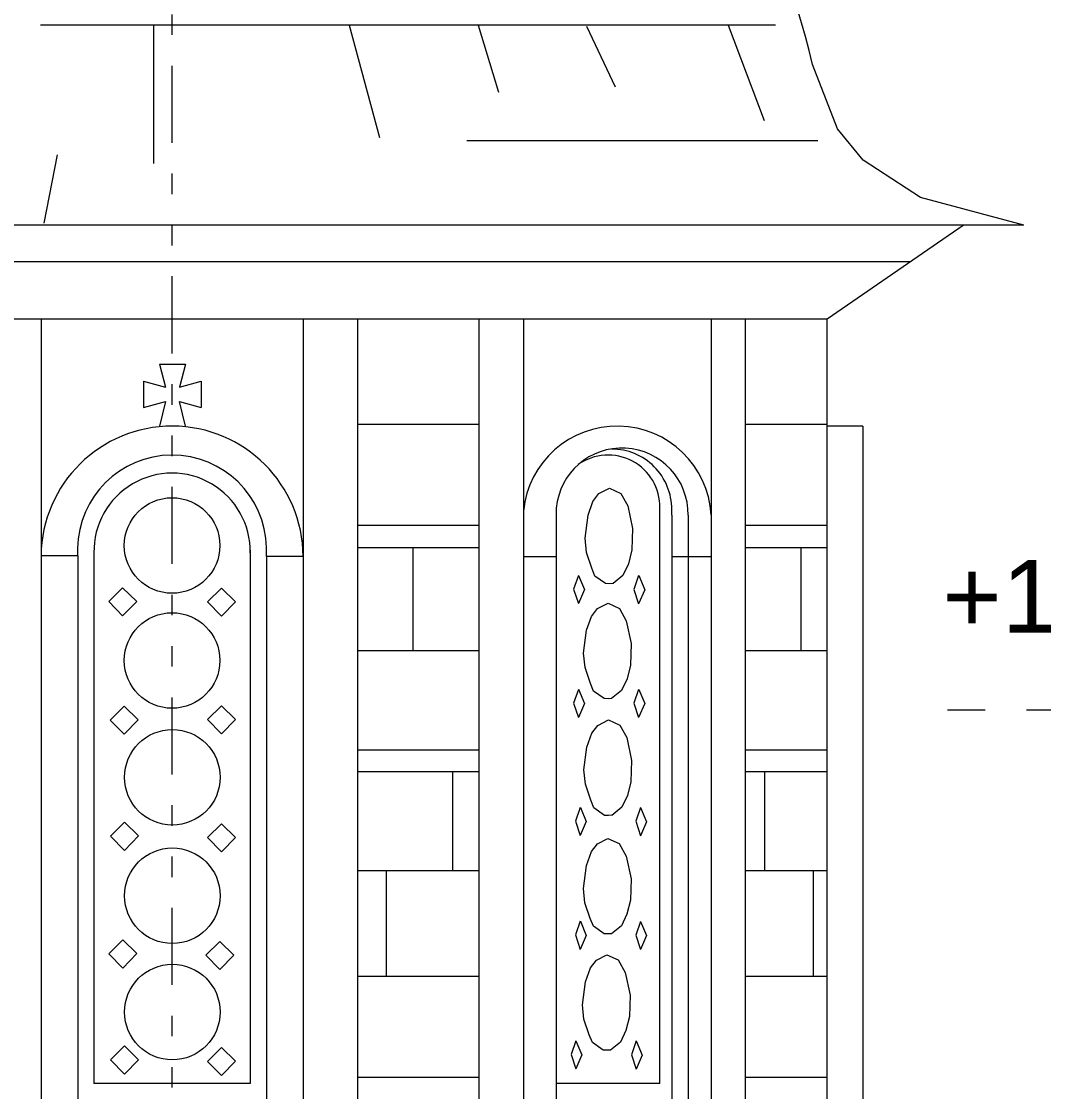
# Model space of a CAD drawing. Header units: millimetres. Extents: x -490789 to -449459, y 209001 to 327650.
# Drawn here: x -467401 to -463890, y 260072 to 263748 of the extents above; entities that cross this region are included whole.
import ezdxf

# ---------------------------------------------------------------- set-up
doc = ezdxf.new("R2010")
doc.units = ezdxf.units.MM
doc.header["$MEASUREMENT"] = 0
doc.linetypes.add('2-Штрих-Штриховая', pattern=[723.19442, 264.583325, -105.833328, 70.555556, -105.833328, 70.555556, -105.833328])
doc.linetypes.add('Штриховая', pattern=[282.222223, 141.111112, -141.111112])
for name, color, linetype, lineweight in [('0_Ном._пера__12_Ном._пера__12_Ном._пера__12', 12, 'Continuous', 18), ('0_Ном._пера__7_Ном._пера__1_Ном._пера__1', 1, 'Continuous', 18), ('0_Ном._пера__7_Ном._пера__5_Ном._пера__5', 5, 'Continuous', 18), ('0_Ном._пера__7_Ном._пера__7_Ном._пера__1', 1, 'Continuous', 18), ('0_Ном._пера__7_Ном._пера__7_Ном._пера__7', 7, 'Continuous', 18), ('0_Ном._пера__7_Ном._пера__8_Ном._пера__8', 8, 'Continuous', 18), ('0_Ном_пера__14_Ном_пера__14_Ном_пера__14_Ном_пера__14_Ном_пера__14_Ном_пера__14_Ном_пера__14_Ном_пера__14_Ном_пера__14_Ном_пера__14_Ном_пера__14_Ном_пера__14_Ном_пера__14_Ном_пера__14_Ном_пера__14_Ном_пера__14_Ном_пера__14_Ном._пера__14_Ном_пера__14_Ном_2_Ном._пера__8', 8, 'Continuous', 18), ('0_Ном_пера__15_Ном_пера__15_Ном_пера__15_Ном_пера__15_Ном_пера__15_Ном_пера__15_Ном_пера__15_Ном_пера__15_Ном_пера__15_Ном_пера__15_Ном_пера__15_Ном_пера__15_Ном_пера__15_Ном_пера__15_Ном_пера__15_Ном._пера__15_Ном_пера__15_Ном._пера__15_Ном_пера__15_Но_1_Ном._пера__8', 8, 'Continuous', 18), ('0_Ном_пера__1_Ном_пера__1_Ном_пера__1_Ном._пера__1_Ном_пера__1_Ном_пера__1_Ном_пера__1_Ном_пера__1_Ном_пера__1_Ном_пера__1_Ном_пера__1_Ном_пера__1_Ном_пера__1_Ном_пера__1_Ном_пера__1_Ном_пера__1_Ном_пера__1_Ном_пера__1_Ном_пера__1_Ном_пера__1_Ном_пера___D_Ном._пера__1', 1, 'Continuous', 18), ('0_Ном_пера__1_Ном_пера__1_Ном_пера__1_Ном_пера__1_Ном_пера__1_Ном_пера__1_Ном_пера__1_Ном_пера__1_Ном_пера__1_Ном_пера__1_Ном._пера__1_Ном_пера__1_Ном_пера__1_Ном_пера__1_Ном_пера__1_Ном_пера__1_Ном_пера__1_Ном_пера__1_Ном_пера__1_Ном_пера__1_Ном_пера___D_Ном._пера__1', 1, 'Continuous', 18), ('0_Ном_пера__5_Ном_пера__5_Ном_пера__5_Ном_пера__5_Ном_пера__5_Ном_пера__5_Ном_пера__5_Ном_пера__5_Ном_пера__5_Ном_пера__5_Ном_пера__5_Ном_пера__5_Ном_пера__5_Ном_пера__5_Ном_пера__5_Ном_пера__5_Ном._пера__5_Ном_пера__5_Ном_пера__5_Ном_пера__5_Ном_пера___7_Ном._пера__5', 5, 'Continuous', 18), ('0_Ном_пера__7_Ном._пера__7_Ном_пера__7_Ном_пера__7_Ном_пера__7_Ном_пера__7_Ном_пера__7_Ном_пера__7_Ном_пера__7_Ном_пера__7_Ном_пера__7_Ном_пера__7_Ном_пера__7_Ном_пера__7_Ном_пера__7_Ном_пера__7_Ном_пера__7_Ном_пера__7_Ном_пера__7_Ном_пера__7_Ном_пера___7_Ном._пера__7', 7, 'Continuous', 18), ('0_Ном_пера__7_Ном_пера__7_Ном_пера__7_Ном_пера__7_Ном_пера__7_Ном_пера__7_Ном_пера__7_Ном_пера__7_Ном_пера__7_Ном._пера__7_Ном_пера__7_Ном_пера__7_Ном_пера__7_Ном_пера__7_Ном_пера__7_Ном_пера__7_Ном_пера__7_Ном_пера__7_Ном_пера__7_Ном_пера__7_Ном_пера___7_Ном._пера__7', 7, 'Continuous', 18), ('0_Ном_пера__7_Ном_пера__7_Ном_пера__7_Ном_пера__7_Ном_пера__7_Ном_пера__7_Ном_пера__7_Ном_пера__7_Ном_пера__7_Ном_пера__7_Ном_пера__7_Ном_пера__7_Ном_пера__7_Ном_пера__7_Ном_пера__7_Ном._пера__7_Ном._пера__7_Ном._пера__7_Ном._пера__7_Ном._пера__7_Ном._пера__7', 7, 'Continuous', 18), ('0_Ном_пера__7_Ном_пера__7_Ном_пера__7_Ном_пера__7_Ном_пера__7_Ном_пера__7_Ном_пера__7_Ном_пера__7_Ном_пера__7_Ном_пера__7_Ном_пера__7_Ном_пера__7_Ном_пера__7_Ном_пера__7_Ном_пера__7_Ном._пера__7_Ном_пера__7_Ном._пера__7_Ном_пера__7_Ном._пера__7_Ном_пера_2_Ном._пера__7', 7, 'Continuous', 18), ('0_Ном_пера__7_Ном_пера__7_Ном_пера__7_Ном_пера__7_Ном_пера__7_Ном_пера__7_Ном_пера__7_Ном_пера__7_Ном_пера__7_Ном_пера__7_Ном_пера__7_Ном_пера__7_Ном_пера__7_Ном_пера__7_Ном_пера__7_Ном_пера__7_Ном_пера__7_Ном_пера__7_Ном._пера__7_Ном_пера__7_Ном._пера__5_Ном._пера__7', 7, 'Continuous', 18), ('0_Ном_пера__7_Ном_пера__7_Ном_пера__7_Ном_пера__7_Ном_пера__7_Ном_пера__7_Ном_пера__7_Ном_пера__7_Ном_пера__7_Ном_пера__7_Ном_пера__7_Ном_пера__7_Ном_пера__7_Ном_пера__7_Ном_пера__7_Ном_пера__7_Ном_пера__7_Ном_пера__7_Ном_пера__7_Ном_пера__7_Ном_пера__7_8_Ном._пера__1', 1, 'Continuous', 18), ('0_Ном_пера__7_Ном_пера__7_Ном_пера__7_Ном_пера__7_Ном_пера__7_Ном_пера__7_Ном_пера__7_Ном_пера__7_Ном_пера__7_Ном_пера__7_Ном_пера__7_Ном_пера__7_Ном_пера__7_Ном_пера__7_Ном_пера__7_Ном_пера__7_Ном_пера__7_Ном_пера__7_Ном_пера__7_Ном_пера__7_Ном_пера__7_C_Ном._пера__1', 1, 'Continuous', 18), ('hatch_Ном_пера__254_Ном_пера__254_Ном_пера__254_Ном._пера__254_Ном_пера__254_Ном._пера__9_Ном_пера__9_Ном_пера__9_Ном_пера__12_Ном_пера__12_Ном_пера__12_Ном_пера__12_Ном_пера__12_Ном_пера__12_Ном_пера__1_Ном_пера__1_Ном_пера__1_Ном_пера__1_Ном_пера__1_Н_B_Ном._пера__1', 1, 'Continuous', 18), ('Line 0.25_Ном_пера__7_Ном_пера__7_Ном_пера__7_Ном_пера__7_Ном_пера__7_Ном_пера__7_Ном_пера__7_Ном_пера__7_Ном_пера__7_Ном_пера__7_Ном_пера__7_Ном._пера__7_Ном._пера__7_Ном._пера__7_Ном._пера__7_Ном._пера__102_Ном._пера__102', 102, 'Continuous', 18)]:
    doc.layers.add(name, color=color, linetype=linetype, lineweight=lineweight)
doc.styles.add('СГЕНЕРИР_СТИЛЬ_1', font='')
doc.styles.get('СГЕНЕРИР_СТИЛЬ_1').set_extended_font_data('Arial')

msp = doc.modelspace()

# ---------------------------------------------------------------- linework, layer by layer
at = {"layer": '0_Ном._пера__12_Ном._пера__12_Ном._пера__12', "linetype": '2-Штрих-Штриховая'}
msp.add_line((-466883.1, 248144.1), (-466883.1, 267070.3), dxfattribs=at)
at = {"layer": '0_Ном._пера__7_Ном._пера__1_Ном._пера__1', "linetype": 'Continuous'}
for p, q in [((-466247.6, 261246.3), (-465830, 261246.3)), ((-464915.6, 261246.3), (-464633.1, 261246.3))]:
    msp.add_line(p, q, dxfattribs=at)
at = {"layer": '0_Ном._пера__7_Ном._пера__5_Ном._пера__5', "linetype": 'Continuous'}
for p, q in [((-465437.7, 262099.4), (-465417.3, 262126.1)), ((-465417.3, 262126.1), (-465381.2, 262144.8)), ((-465381.2, 262144.8), (-465342.1, 262126.9)), ((-465342.1, 262126.9), (-465318.3, 262084.2)), ((-465454.7, 262051.6), (-465437.7, 262099.4)), ((-465465, 261973.1), (-465454.7, 262051.6)), ((-465318.3, 262084.2), (-465301.8, 262006)), ((-465301.8, 262006), (-465304.1, 261932.5)), ((-465459.9, 261923.8), (-465465, 261973.1)), ((-465441.8, 261869.5), (-465459.9, 261923.8)), ((-465304.1, 261932.5), (-465316, 261885.1)), ((-465431, 261843), (-465441.8, 261869.5)), ((-465316, 261885.1), (-465334.9, 261844.8)), ((-465394.3, 261817.2), (-465431, 261843)), ((-465334.9, 261844.8), (-465368.9, 261817.1)), ((-465381.2, 261816.6), (-465394.3, 261817.2)), ((-465368.7, 261817.2), (-465381.2, 261816.6)), ((-465442.5, 261704.3), (-465422.1, 261731)), ((-465422.1, 261731), (-465386, 261749.7)), ((-465386, 261749.7), (-465346.9, 261731.7)), ((-465346.9, 261731.7), (-465323.2, 261689.1)), ((-465459.5, 261656.5), (-465442.5, 261704.3)), ((-465323.2, 261689.1), (-465306.6, 261610.8)), ((-465469.8, 261578), (-465459.5, 261656.5)), ((-465306.6, 261610.8), (-465308.9, 261537.4)), ((-465464.7, 261528.7), (-465469.8, 261578)), ((-465308.9, 261537.4), (-465320.8, 261490)), ((-465446.6, 261474.4), (-465464.7, 261528.7)), ((-465435.8, 261447.9), (-465446.6, 261474.4)), ((-465320.8, 261490), (-465339.8, 261449.7)), ((-465399.1, 261422), (-465435.8, 261447.9)), ((-465339.8, 261449.7), (-465373.7, 261421.9)), ((-465386, 261421.5), (-465399.1, 261422)), ((-465373.5, 261422.1), (-465386, 261421.5)), ((-465441.3, 261303.1), (-465421, 261329.8)), ((-465421, 261329.8), (-465384.8, 261348.6)), ((-465384.8, 261348.6), (-465345.7, 261330.6)), ((-465345.7, 261330.6), (-465322, 261287.9)), ((-465458.4, 261255.4), (-465441.3, 261303.1)), ((-465322, 261287.9), (-465305.4, 261209.7)), ((-465468.6, 261176.8), (-465458.4, 261255.4)), ((-465305.4, 261209.7), (-465307.8, 261136.2)), ((-465463.5, 261127.5), (-465468.6, 261176.8)), ((-465307.8, 261136.2), (-465319.6, 261088.8)), ((-465445.4, 261073.2), (-465463.5, 261127.5)), ((-465434.6, 261046.7), (-465445.4, 261073.2)), ((-465319.6, 261088.8), (-465338.6, 261048.5)), ((-465398, 261020.9), (-465434.6, 261046.7)), ((-465338.6, 261048.5), (-465372.5, 261020.8)), ((-465384.8, 261020.3), (-465398, 261020.9)), ((-465372.3, 261021), (-465384.8, 261020.3)), ((-465442.9, 260896.3), (-465422.6, 260923)), ((-465422.6, 260923), (-465386.5, 260941.8)), ((-465386.5, 260941.8), (-465347.3, 260923.8)), ((-465347.3, 260923.8), (-465323.6, 260881.1)), ((-465460, 260848.6), (-465442.9, 260896.3)), ((-465323.6, 260881.1), (-465307, 260802.9)), ((-465470.2, 260770), (-465460, 260848.6)), ((-465307, 260802.9), (-465309.4, 260729.4)), ((-465465.2, 260720.7), (-465470.2, 260770)), ((-465309.4, 260729.4), (-465321.3, 260682)), ((-465447.1, 260666.4), (-465465.2, 260720.7)), ((-465436.2, 260639.9), (-465447.1, 260666.4)), ((-465321.3, 260682), (-465340.2, 260641.7)), ((-465399.6, 260614.1), (-465436.2, 260639.9)), ((-465340.2, 260641.7), (-465374.2, 260614)), ((-465386.5, 260613.5), (-465399.6, 260614.1)), ((-465374, 260614.2), (-465386.5, 260613.5)), ((-465446.4, 260496.7), (-465426, 260523.4)), ((-465426, 260523.4), (-465389.9, 260542.1)), ((-465389.9, 260542.1), (-465350.7, 260524.2)), ((-465350.7, 260524.2), (-465327, 260481.5)), ((-465463.4, 260448.9), (-465446.4, 260496.7)), ((-465327, 260481.5), (-465310.5, 260403.3)), ((-465473.7, 260370.4), (-465463.4, 260448.9)), ((-465310.5, 260403.3), (-465312.8, 260329.8)), ((-465468.6, 260321.1), (-465473.7, 260370.4)), ((-465312.8, 260329.8), (-465324.7, 260282.4)), ((-465450.5, 260266.8), (-465468.6, 260321.1)), ((-465439.7, 260240.3), (-465450.5, 260266.8)), ((-465324.7, 260282.4), (-465343.6, 260242.1)), ((-465403, 260214.5), (-465439.7, 260240.3)), ((-465389.9, 260213.9), (-465403, 260214.5)), ((-465377.4, 260214.6), (-465389.9, 260213.9)), ((-465343.6, 260242.1), (-465377.6, 260214.4))]:
    msp.add_line(p, q, dxfattribs=at)
for centre in [(-466883.1, 261947.9), (-466883.1, 261552.8), (-466882.2, 261151.6), (-466882.2, 260744.8), (-466882.2, 260345.2)]:
    msp.add_circle(centre, 164.1, dxfattribs=at)
at = {"layer": '0_Ном._пера__7_Ном._пера__7_Ном._пера__1', "linetype": 'Continuous'}
for centre, radius, start, end in [((-466883.1, 261908), 450, 0.2383, 179.4061), ((-465354.7, 262035), 323.2, 3.2186, 174.437), ((-465337.9, 262056.1), 226.7, 358.9033, 174.9406), ((-465373.8, 262072.5), 206.7, 359.7723, 90.1004), ((-466883.1, 261934.1), 324.3, 1.2059, 179.2211)]:
    msp.add_arc(centre, radius, start, end, dxfattribs=at)
at = {"layer": '0_Ном._пера__7_Ном._пера__7_Ном._пера__7', "linetype": 'Continuous'}
for p, q in [((-464597.5, 263379.7), (-464684.3, 263600.6)), ((-464509.9, 263272), (-464597.5, 263379.7)), ((-464312.9, 263143.9), (-464509.9, 263272)), ((-463958.1, 263047.8), (-464312.9, 263143.9)), ((-463958.1, 263047.8), (-469805.4, 263047.8)), ((-464633.1, 262727.1), (-464166, 263047.8)), ((-464348.9, 262922.2), (-469417.3, 262922.2)), ((-469133.1, 262727.1), (-464633.1, 262727.1)), ((-467333.1, 262727.1), (-467333.1, 259518.5)), ((-466433.1, 262727.1), (-466433.1, 259518.5)), ((-466246.9, 262727.1), (-465576, 262727.1)), ((-466246.9, 262727.1), (-465576, 262727.1)), ((-466246.9, 262727.1), (-466246.9, 259518.5)), ((-465830, 262727.1), (-465830, 259518.5)), ((-465676.3, 262727.1), (-465676.3, 259518.5)), ((-465032, 262727.1), (-465032, 259518.5)), ((-464915.6, 262727.1), (-464915.6, 259514)), ((-464633.1, 258761.4), (-464633.1, 262727.1)), ((-464511.2, 262358.1), (-464633.1, 262358.1)), ((-464511.2, 262358.1), (-464511.2, 259518.5)), ((-465208.1, 260099.2), (-465208.1, 262084)), ((-467333.1, 261917), (-467333.1, 259518.5)), ((-467333.1, 261916.8), (-467333.1, 259518.5)), ((-467207.3, 261912.6), (-467207.3, 259518.5)), ((-467151.3, 261931.4), (-467151.3, 260099.8)), ((-466614.9, 261931.4), (-466614.9, 260099.2)), ((-466558.8, 261909.8), (-466558.8, 259518.5)), ((-466433.1, 261917), (-466433.1, 259518.5)), ((-465563.8, 261909.8), (-465563.8, 259518.5)), ((-465167.2, 261909.8), (-465167.2, 260042)), ((-465111.2, 261909.8), (-465111.2, 259518.5)), ((-466247.6, 260831.6), (-465830, 260831.6)), ((-466247.6, 260831.6), (-465830, 260831.6)), ((-464915.6, 260831.6), (-464633.1, 260831.6)), ((-466614.9, 260099.2), (-467151.3, 260099.2)), ((-465208.1, 260099.2), (-465563.8, 260099.2))]:
    msp.add_line(p, q, dxfattribs=at)
for centre, radius, start, end in [((-466883.1, 263104), 2254.1, 12.7265, 167.6762), ((-465385.8, 262080.7), 177.7, 358.7769, 125.3307), ((-466883.1, 261928.2), 268.3, 358.7769, 181.2386)]:
    msp.add_arc(centre, radius, start, end, dxfattribs=at)
at = {"layer": '0_Ном._пера__7_Ном._пера__8_Ном._пера__8', "linetype": 'Continuous'}
msp.add_line((-464666, 263337.9), (-465871.3, 263337.9), dxfattribs=at)
at = {"layer": '0_Ном_пера__14_Ном_пера__14_Ном_пера__14_Ном_пера__14_Ном_пера__14_Ном_пера__14_Ном_пера__14_Ном_пера__14_Ном_пера__14_Ном_пера__14_Ном_пера__14_Ном_пера__14_Ном_пера__14_Ном_пера__14_Ном_пера__14_Ном_пера__14_Ном_пера__14_Ном._пера__14_Ном_пера__14_Ном_2_Ном._пера__8', "linetype": 'Continuous'}
for p, q in [((-464810.8, 263735.3), (-467334.8, 263735.3)), ((-466947.1, 263735.3), (-466947.1, 263260.7)), ((-466274.5, 263735.3), (-466171.1, 263349.5)), ((-465831.6, 263735.3), (-465762.7, 263505.4)), ((-465360.9, 263522.5), (-465458.9, 263730.8)), ((-464973.3, 263735.3), (-464849.9, 263408))]:
    msp.add_line(p, q, dxfattribs=at)
at = {"layer": '0_Ном_пера__15_Ном_пера__15_Ном_пера__15_Ном_пера__15_Ном_пера__15_Ном_пера__15_Ном_пера__15_Ном_пера__15_Ном_пера__15_Ном_пера__15_Ном_пера__15_Ном_пера__15_Ном_пера__15_Ном_пера__15_Ном_пера__15_Ном._пера__15_Ном_пера__15_Ном._пера__15_Ном_пера__15_Но_1_Ном._пера__8', "linetype": 'Continuous'}
msp.add_line((-467277.2, 263289.7), (-467323.4, 263055.4), dxfattribs=at)
at = {"layer": '0_Ном_пера__1_Ном_пера__1_Ном_пера__1_Ном._пера__1_Ном_пера__1_Ном_пера__1_Ном_пера__1_Ном_пера__1_Ном_пера__1_Ном_пера__1_Ном_пера__1_Ном_пера__1_Ном_пера__1_Ном_пера__1_Ном_пера__1_Ном_пера__1_Ном_пера__1_Ном_пера__1_Ном_пера__1_Ном_пера__1_Ном_пера___D_Ном._пера__1', "linetype": 'Continuous'}
for p, q in [((-465832, 262016.2), (-466247.6, 262016.2)), ((-464633.1, 262016.2), (-464915.6, 262016.2)), ((-465830, 261940.1), (-466247.6, 261940.1)), ((-464633.1, 261940.1), (-464915.6, 261940.1)), ((-465830, 261170.3), (-466247.6, 261170.3)), ((-464633.1, 261170.3), (-464915.6, 261170.3)), ((-465832, 260120.7), (-466247.6, 260120.7)), ((-464633.1, 260120.7), (-464915.6, 260120.7))]:
    msp.add_line(p, q, dxfattribs=at)
at = {"layer": '0_Ном_пера__1_Ном_пера__1_Ном_пера__1_Ном_пера__1_Ном_пера__1_Ном_пера__1_Ном_пера__1_Ном_пера__1_Ном_пера__1_Ном_пера__1_Ном._пера__1_Ном_пера__1_Ном_пера__1_Ном_пера__1_Ном_пера__1_Ном_пера__1_Ном_пера__1_Ном_пера__1_Ном_пера__1_Ном_пера__1_Ном_пера___D_Ном._пера__1', "linetype": 'Continuous'}
msp.add_line((-466782.8, 262512.4), (-466782.8, 262422), dxfattribs=at)
at = {"layer": '0_Ном_пера__5_Ном_пера__5_Ном_пера__5_Ном_пера__5_Ном_пера__5_Ном_пера__5_Ном_пера__5_Ном_пера__5_Ном_пера__5_Ном_пера__5_Ном_пера__5_Ном_пера__5_Ном_пера__5_Ном_пера__5_Ном_пера__5_Ном_пера__5_Ном._пера__5_Ном_пера__5_Ном_пера__5_Ном_пера__5_Ном_пера___7_Ном._пера__5', "linetype": 'Continuous'}
for p, q in [((-465487.9, 261844.9), (-465504.3, 261797.9)), ((-465487.5, 261845.1), (-465467, 261796.5)), ((-465280.9, 261844.3), (-465297.3, 261797.2)), ((-465280.5, 261844.4), (-465260, 261795.8)), ((-467052.9, 261803), (-467100.6, 261755.3)), ((-467052.9, 261803), (-467004.6, 261755.8)), ((-466713.7, 261801.6), (-466761.4, 261753.9)), ((-466713.7, 261801.6), (-466665.5, 261754.5)), ((-465504.3, 261797.9), (-465487.9, 261748.3)), ((-465467, 261796.5), (-465487.9, 261748.3)), ((-465297.3, 261797.2), (-465280.9, 261747.7)), ((-465260, 261795.8), (-465280.9, 261747.7)), ((-467100.6, 261755.3), (-467052.9, 261706.4)), ((-467004.6, 261755.8), (-467052.9, 261706.4)), ((-466761.4, 261753.9), (-466713.7, 261705)), ((-466665.5, 261754.5), (-466713.7, 261705)), ((-465487.9, 261453.8), (-465504.3, 261406.7)), ((-465487.5, 261453.9), (-465467, 261405.3)), ((-465280.9, 261453.1), (-465297.3, 261406.1)), ((-465280.5, 261453.3), (-465260, 261404.7)), ((-467047.6, 261396), (-467095.3, 261348.3)), ((-467047.6, 261396), (-466999.4, 261348.8)), ((-466713.3, 261397.4), (-466761, 261349.7)), ((-466713.3, 261397.4), (-466665.1, 261350.2)), ((-465504.3, 261406.7), (-465487.9, 261357.2)), ((-465467, 261405.3), (-465487.9, 261357.2)), ((-465297.3, 261406.1), (-465280.9, 261356.5)), ((-465260, 261404.7), (-465280.9, 261356.5)), ((-467095.3, 261348.3), (-467047.6, 261299.4)), ((-466999.4, 261348.8), (-467047.6, 261299.4)), ((-466761, 261349.7), (-466713.3, 261300.8)), ((-466665.1, 261350.2), (-466713.3, 261300.8)), ((-465481.5, 261048.2), (-465497.9, 261001.1)), ((-465481.1, 261048.3), (-465460.6, 260999.7)), ((-465274.5, 261047.5), (-465290.9, 261000.5)), ((-465274.1, 261047.7), (-465253.6, 260999.1)), ((-467046.5, 260997.3), (-467094.2, 260949.6)), ((-467046.5, 260997.3), (-466998.3, 260950.1)), ((-466713.3, 260992.1), (-466761, 260944.5)), ((-466713.3, 260992.1), (-466665.1, 260945)), ((-465497.9, 261001.1), (-465481.5, 260951.6)), ((-465460.6, 260999.7), (-465481.5, 260951.6)), ((-465290.9, 261000.5), (-465274.5, 260950.9)), ((-465253.6, 260999.1), (-465274.5, 260950.9)), ((-467094.2, 260949.6), (-467046.5, 260900.7)), ((-466998.3, 260950.1), (-467046.5, 260900.7)), ((-466761, 260944.5), (-466713.3, 260895.5)), ((-466665.1, 260945), (-466713.3, 260895.5)), ((-465481.5, 260657), (-465497.9, 260610)), ((-465481.1, 260657.2), (-465460.6, 260608.6)), ((-465274.5, 260656.3), (-465290.9, 260609.3)), ((-465274.1, 260656.5), (-465253.6, 260607.9)), ((-467052.8, 260593.1), (-467100.4, 260545.4)), ((-467052.8, 260593.1), (-467004.5, 260545.9)), ((-466719.6, 260587.9), (-466767.3, 260540.2)), ((-466719.6, 260587.9), (-466671.4, 260540.8)), ((-465497.9, 260610), (-465481.5, 260560.4)), ((-465460.6, 260608.6), (-465481.5, 260560.4)), ((-465290.9, 260609.3), (-465274.5, 260559.7)), ((-465253.6, 260607.9), (-465274.5, 260559.7)), ((-467100.4, 260545.4), (-467052.8, 260496.5)), ((-467004.5, 260545.9), (-467052.8, 260496.5)), ((-466767.3, 260540.2), (-466719.6, 260491.3)), ((-466671.4, 260540.8), (-466719.6, 260491.3)), ((-467046.9, 260228.7), (-467094.6, 260181)), ((-467046.9, 260228.7), (-466998.7, 260181.5)), ((-466713.8, 260223.5), (-466761.5, 260175.8)), ((-466713.8, 260223.5), (-466665.5, 260176.4)), ((-465496.6, 260246.5), (-465513, 260199.5)), ((-465496.2, 260246.7), (-465475.7, 260198.1)), ((-465289.5, 260245.8), (-465306, 260198.8)), ((-465289.2, 260246), (-465268.7, 260197.4)), ((-467094.6, 260181), (-467046.9, 260132.1)), ((-466998.7, 260181.5), (-467046.9, 260132.1)), ((-466761.5, 260175.8), (-466713.8, 260126.9)), ((-466665.5, 260176.4), (-466713.8, 260126.9)), ((-465513, 260199.5), (-465496.6, 260149.9)), ((-465475.7, 260198.1), (-465496.6, 260149.9)), ((-465306, 260198.8), (-465289.5, 260149.2)), ((-465268.7, 260197.4), (-465289.5, 260149.2))]:
    msp.add_line(p, q, dxfattribs=at)
at = {"layer": '0_Ном_пера__7_Ном._пера__7_Ном_пера__7_Ном_пера__7_Ном_пера__7_Ном_пера__7_Ном_пера__7_Ном_пера__7_Ном_пера__7_Ном_пера__7_Ном_пера__7_Ном_пера__7_Ном_пера__7_Ном_пера__7_Ном_пера__7_Ном_пера__7_Ном_пера__7_Ном_пера__7_Ном_пера__7_Ном_пера__7_Ном_пера___7_Ном._пера__7', "linetype": 'Continuous'}
for p, q in [((-466055, 261586.9), (-466055, 261940.1)), ((-466055, 261586.9), (-466055, 261940.1)), ((-464723, 261586.9), (-464723, 261940.1)), ((-464723, 261586.9), (-464723, 261940.1)), ((-466146.4, 260469), (-466146.4, 260831.6)), ((-464680.8, 260469), (-464680.8, 260831.6))]:
    msp.add_line(p, q, dxfattribs=at)
at = {"layer": '0_Ном_пера__7_Ном_пера__7_Ном_пера__7_Ном_пера__7_Ном_пера__7_Ном_пера__7_Ном_пера__7_Ном_пера__7_Ном_пера__7_Ном._пера__7_Ном_пера__7_Ном_пера__7_Ном_пера__7_Ном_пера__7_Ном_пера__7_Ном_пера__7_Ном_пера__7_Ном_пера__7_Ном_пера__7_Ном_пера__7_Ном_пера___7_Ном._пера__7', "linetype": 'Continuous'}
for p, q in [((-466247.6, 262364.4), (-465832, 262364.4)), ((-466247.6, 262364.4), (-465832, 262364.4)), ((-464915.6, 262364.4), (-464633.1, 262364.4)), ((-466247.6, 260469), (-465832, 260469)), ((-464915.6, 260469), (-464633.1, 260469))]:
    msp.add_line(p, q, dxfattribs=at)
at = {"layer": '0_Ном_пера__7_Ном_пера__7_Ном_пера__7_Ном_пера__7_Ном_пера__7_Ном_пера__7_Ном_пера__7_Ном_пера__7_Ном_пера__7_Ном_пера__7_Ном_пера__7_Ном_пера__7_Ном_пера__7_Ном_пера__7_Ном_пера__7_Ном._пера__7_Ном_пера__7_Ном._пера__7_Ном_пера__7_Ном._пера__7_Ном_пера_2_Ном._пера__7', "linetype": 'Continuous'}
for p, q in [((-465920, 261170.3), (-465920, 260831.6)), ((-465920, 261170.3), (-465920, 260831.6)), ((-464848.2, 261170.3), (-464848.2, 260831.6))]:
    msp.add_line(p, q, dxfattribs=at)
at = {"layer": '0_Ном_пера__7_Ном_пера__7_Ном_пера__7_Ном_пера__7_Ном_пера__7_Ном_пера__7_Ном_пера__7_Ном_пера__7_Ном_пера__7_Ном_пера__7_Ном_пера__7_Ном_пера__7_Ном_пера__7_Ном_пера__7_Ном_пера__7_Ном_пера__7_Ном_пера__7_Ном_пера__7_Ном._пера__7_Ном_пера__7_Ном._пера__5_Ном._пера__7', "linetype": 'Continuous'}
for p, q in [((-466247.6, 261586.9), (-465830, 261586.9)), ((-464915.6, 261586.9), (-464633.1, 261586.9))]:
    msp.add_line(p, q, dxfattribs=at)
at = {"layer": '0_Ном_пера__7_Ном_пера__7_Ном_пера__7_Ном_пера__7_Ном_пера__7_Ном_пера__7_Ном_пера__7_Ном_пера__7_Ном_пера__7_Ном_пера__7_Ном_пера__7_Ном_пера__7_Ном_пера__7_Ном_пера__7_Ном_пера__7_Ном_пера__7_Ном_пера__7_Ном_пера__7_Ном_пера__7_Ном_пера__7_Ном_пера__7_8_Ном._пера__1', "linetype": 'Continuous'}
for p, q in [((-466926.5, 262570.9), (-466906.1, 262492.3)), ((-466837.5, 262571.2), (-466857.9, 262492.3)), ((-466981.5, 262512.4), (-466906.1, 262492.3)), ((-466857.9, 262492.3), (-466782.8, 262512.4)), ((-466981.5, 262422), (-466906.2, 262442.2)), ((-466906.2, 262442.2), (-466926.3, 262358)), ((-466857.9, 262442.2), (-466782.8, 262422)), ((-466837.5, 262357.8), (-466857.9, 262442.2))]:
    msp.add_line(p, q, dxfattribs=at)
at = {"layer": '0_Ном_пера__7_Ном_пера__7_Ном_пера__7_Ном_пера__7_Ном_пера__7_Ном_пера__7_Ном_пера__7_Ном_пера__7_Ном_пера__7_Ном_пера__7_Ном_пера__7_Ном_пера__7_Ном_пера__7_Ном_пера__7_Ном_пера__7_Ном_пера__7_Ном_пера__7_Ном_пера__7_Ном_пера__7_Ном_пера__7_Ном_пера__7_C_Ном._пера__1', "linetype": 'Continuous'}
for p, q in [((-465563.8, 262076.1), (-465563.8, 261909.8)), ((-465167.2, 262051.8), (-465167.2, 262071.7)), ((-465167.2, 262051.8), (-465167.2, 261909.8)), ((-465111.3, 262051.8), (-465111.3, 261909.8)), ((-466558.8, 261909.8), (-466558.8, 261940.9)), ((-467207.3, 261912.6), (-467333, 261912.6)), ((-467207.3, 261912.6), (-467207.3, 261938.5)), ((-466433.1, 261909.8), (-466558.8, 261909.8)), ((-465676.3, 261909.8), (-465563.8, 261909.8)), ((-465167.2, 261909.8), (-465032, 261909.8))]:
    msp.add_line(p, q, dxfattribs=at)
at = {"layer": 'hatch_Ном_пера__254_Ном_пера__254_Ном_пера__254_Ном._пера__254_Ном_пера__254_Ном._пера__9_Ном_пера__9_Ном_пера__9_Ном_пера__12_Ном_пера__12_Ном_пера__12_Ном_пера__12_Ном_пера__12_Ном_пера__12_Ном_пера__1_Ном_пера__1_Ном_пера__1_Ном_пера__1_Ном_пера__1_Н_B_Ном._пера__1', "linetype": 'Continuous'}
for p, q in [((-466926.3, 262571), (-466837.5, 262571.2)), ((-466981.5, 262512.4), (-466981.5, 262422))]:
    msp.add_line(p, q, dxfattribs=at)
at = {"layer": 'Line 0.25_Ном_пера__7_Ном_пера__7_Ном_пера__7_Ном_пера__7_Ном_пера__7_Ном_пера__7_Ном_пера__7_Ном_пера__7_Ном_пера__7_Ном_пера__7_Ном_пера__7_Ном._пера__7_Ном._пера__7_Ном._пера__7_Ном._пера__7_Ном._пера__102_Ном._пера__102', "linetype": 'Штриховая'}
msp.add_line((-462679.3, 261382.4), (-464220.6, 261382.4), dxfattribs=at)

# ---------------------------------------------------------------- texts
at = {"layer": '0_Ном_пера__7_Ном_пера__7_Ном_пера__7_Ном_пера__7_Ном_пера__7_Ном_пера__7_Ном_пера__7_Ном_пера__7_Ном_пера__7_Ном_пера__7_Ном_пера__7_Ном_пера__7_Ном_пера__7_Ном_пера__7_Ном_пера__7_Ном._пера__7_Ном._пера__7_Ном._пера__7_Ном._пера__7_Ном._пера__7_Ном._пера__7', "linetype": 'Continuous', "insert": (-462965.8, 261601.9), "char_height": 250, "attachment_point": 9, "style": 'СГЕНЕРИР_СТИЛЬ_1'}
msp.add_mtext('\\A1;{\\fArial|b0|i0|c204|p38;+11,538}', dxfattribs=at)

doc.saveas('drawing.dxf')
